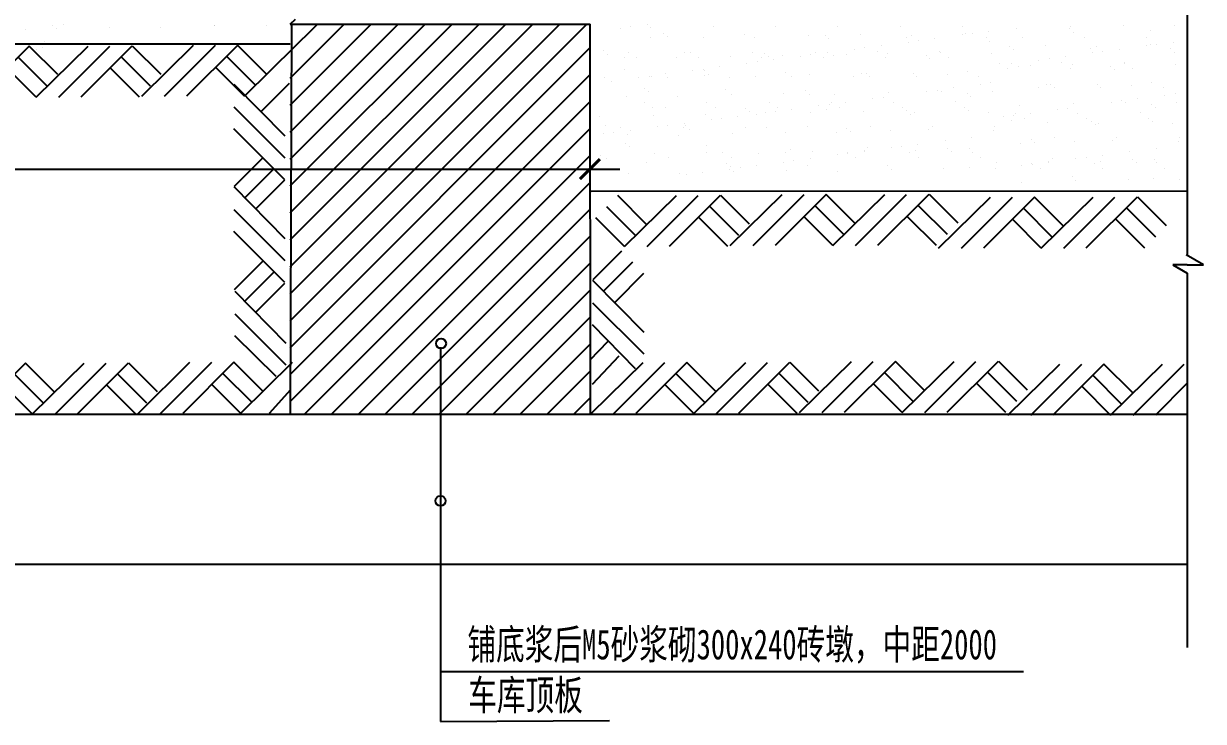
# Model space of a CAD drawing. Extents: x -2485 to 10115, y 1417 to 7253.
# Drawn here: x 4116 to 5296, y 2082 to 2780 of the extents above; entities that cross this region are included whole.
import ezdxf

# ---------------------------------------------------------------- set-up
doc = ezdxf.new("R2010")
doc.units = 0
doc.header["$MEASUREMENT"] = 0
doc.layers.get('0').update_dxf_attribs({"linetype": 'CONTINUOUS'})
doc.layers.get('DEFPOINTS').update_dxf_attribs({"linetype": 'CONTINUOUS'})
for name, color, linetype in [('LEVEL', 2, 'CONTINUOUS'), ('STAIR', 140, 'CONTINUOUS'), ('TEXT', 41, 'CONTINUOUS'), ('TREE', 3, 'CONTINUOUS')]:
    doc.layers.add(name, color=color, linetype=linetype)
doc.styles.add('HZ', font='simplex.shx', dxfattribs={"width": 0.7, "bigfont": 'hztxt.shx'})
doc.styles.add('STYLE1', font='SimSun.ttf', dxfattribs={"width": 0.7})
doc.styles.add('XREF1$0$STYLE3', font='SimSun.ttf', dxfattribs={"width": 0.7})
doc.dimstyles.new('STANDARD-1', dxfattribs={"dimscale": 0, "dimtxt": 450, "dimasz": 300, "dimexe": 300, "dimexo": 300, "dimgap": 200, "dimtad": 1, "dimdec": 0, "dimzin": 0, "dimtxsty": 'HZ', "dimcen": 300, "dimdle": 300, "dimclrd": 40, "dimclre": 40, "dimclrt": 41, "dimazin": 3, "dimtfac": 1, "dimtdec": 0, "dimtofl": 0, "dimtmove": 0, "dimatfit": 3, "dimtvp": 1.5, "dimtolj": 1, "dimtzin": 0})

# ---------------------------------------------------------------- blocks, each defined once
blk = doc.blocks.new('DI')
at = {"layer": 'STAIR'}
for p, q in [((-51.9, -51), (0, 0)), ((-29.2, -51), (21.8, 0)), ((43.9, 0), (-7.2, -51)), ((73.4, -51), (124.4, 0)), ((146.5, 0), (95.4, -51)), ((32.8, -11.1), (61.4, -39.7)), ((72.5, -28.6), (43.9, 0)), ((50.6, -51), (102.6, 0)), ((136.2, -11.1), (164.8, -39.7)), ((175.8, -28.6), (147.2, 0)), ((21.8, -22.1), (50.4, -50.7)), ((125.2, -22.1), (153.8, -50.7))]:
    blk.add_line(p, q, dxfattribs=at)
blk = doc.blocks.new('_ARCHTICK')
at = {"color": 0, "linetype": 'BYBLOCK', "const_width": 0.15}
blk.add_lwpolyline([(-0.5, -0.5), (0.5, 0.5)], dxfattribs=at)
blk = doc.blocks.new('*D41')
at = {"layer": 'DEFPOINTS', "color": 0, "linetype": 'CONTINUOUS'}
for p in [(3182.5, 2658.5), (4682.3, 2658.5), (4682.3, 2634.3)]:
    blk.add_point(p, dxfattribs=at)
at = {"layer": 'TEXT', "color": 40, "linetype": 'CONTINUOUS'}
for p, q in [((3152.5, 2634.3), (4712.3, 2634.3)), ((3182.5, 2628.5), (3182.5, 2604.3)), ((4682.3, 2628.5), (4682.3, 2604.3))]:
    blk.add_line(p, q, dxfattribs=at)
at = {"layer": 'TEXT', "color": 40, "linetype": 'CONTINUOUS', "xscale": 20, "yscale": 20, "zscale": 20, "rotation": 180}
blk.add_blockref('_ARCHTICK', (3182.5, 2634.3), dxfattribs=at)
at = {"layer": 'TEXT', "color": 40, "linetype": 'CONTINUOUS', "xscale": 20, "yscale": 20, "zscale": 20}
blk.add_blockref('_ARCHTICK', (4682.3, 2634.3), dxfattribs=at)
at = {"layer": 'TEXT', "color": 41, "linetype": 'CONTINUOUS', "insert": (3932.4, 2669.3), "char_height": 30, "attachment_point": 5, "style": 'XREF1$0$STYLE3'}
blk.add_mtext('\\A1;1500', dxfattribs=at)

msp = doc.modelspace()

# ---------------------------------------------------------------- linework, layer by layer
at = {"color": 40, "linetype": 'BYBLOCK'}
for p, q in [((4382.5, 2759.3), (3182.5, 2759.3)), ((5279.3, 2612.3), (4683.5, 2612))]:
    msp.add_line(p, q, dxfattribs=at)
at = {"layer": 'LEVEL'}
for p, q in [((4383.9, 2779.5), (4382.5, 2389.3)), ((4382.5, 2779.3), (4682.5, 2779.3)), ((4682.2, 2779.2), (4682.5, 2389.3)), ((2256, 2389.3), (5279.3, 2389.3)), ((2256, 2239.3), (5279.3, 2239.3))]:
    msp.add_line(p, q, dxfattribs=at)
at = {"layer": 'LEVEL', "linetype": 'CONTINUOUS'}
for centre in [(4533.4, 2459.9), (4532.9, 2302.6)]:
    msp.add_circle(centre, 5, dxfattribs=at)
at = {"layer": 'STAIR', "linetype": 'CONTINUOUS'}
for p, q in [((5279.3, 2978), (5279.3, 2548)), ((4384.9, 2779.2), (4384.9, 2779.2)), ((4402.9, 2779.2), (4402.9, 2779.2)), ((4449.1, 2779.2), (4449.1, 2779.2)), ((4491.8, 2779.2), (4491.8, 2779.2)), ((4535.3, 2779.2), (4535.3, 2779.2)), ((4576, 2779.2), (4576, 2779.2)), ((4589.8, 2779.2), (4589.8, 2779.2)), ((4612.9, 2779.2), (4612.9, 2779.2)), ((4626.7, 2779.2), (4626.7, 2779.2)), ((4657, 2779.2), (4657, 2779.2)), ((5295.6, 2538.5), (5278.5, 2548.4)), ((5265, 2538.5), (5279.3, 2530.4)), ((5279.3, 2538.5), (5265, 2538.5)), ((5279.3, 2538.5), (5295.6, 2538.5)), ((5279.3, 2530.4), (5279.3, 2156))]:
    msp.add_line(p, q, dxfattribs=at)
at = {"layer": 'STAIR'}
for p, q in [((4382.5, 2779), (4387.8, 2784.3)), ((4382.5, 2482.7), (4679.2, 2779.3)), ((4382.5, 2509.6), (4652.2, 2779.3)), ((4382.5, 2536.5), (4625.3, 2779.3)), ((4382.5, 2563.5), (4598.3, 2779.3)), ((4382.5, 2590.4), (4571.4, 2779.3)), ((4382.5, 2617.4), (4544.5, 2779.3)), ((4382.5, 2644.3), (4517.5, 2779.3)), ((4382.5, 2671.2), (4490.6, 2779.3)), ((4382.5, 2698.2), (4463.6, 2779.3)), ((4382.5, 2725.1), (4436.7, 2779.3)), ((4382.5, 2752.1), (4409.8, 2779.3)), ((4234.2, 2707.1), (4286.1, 2758.2)), ((4256.9, 2707.1), (4308, 2758.2)), ((4330.1, 2758.2), (4279, 2707.1)), ((4358.6, 2729.6), (4330, 2758.2)), ((4336.8, 2707.1), (4388.7, 2758.2)), ((4382.5, 2455.7), (4682.5, 2755.7)), ((4319, 2747.1), (4347.6, 2718.5)), ((4307.9, 2736.1), (4336.5, 2707.5)), ((4382.5, 2428.8), (4682.5, 2728.8)), ((4354.1, 2692.6), (4381.8, 2720.2)), ((4382.5, 2401.8), (4682.5, 2701.8)), ((4396.9, 2389.3), (4682.5, 2674.9)), ((4423.9, 2389.3), (4682.5, 2648)), ((4450.8, 2389.3), (4682.5, 2621)), ((4738.6, 2579.2), (4710, 2607.8)), ((4716.8, 2556.8), (4768.7, 2607.9)), ((4739.5, 2556.8), (4790.5, 2607.9)), ((4812.6, 2607.9), (4761.5, 2556.8)), ((4841.9, 2579.2), (4813.3, 2607.8)), ((4698.9, 2596.8), (4727.5, 2568.2)), ((4802.3, 2596.8), (4830.9, 2568.2)), ((4477.7, 2389.3), (4682.5, 2594.1)), ((4687.9, 2585.8), (4716.5, 2557.2)), ((4791.3, 2585.8), (4819.9, 2557.2)), ((4504.7, 2389.3), (4682.5, 2567.1)), ((4713.9, 2552.1), (4685.3, 2523.5)), ((4531.6, 2389.3), (4682.5, 2540.2)), ((4724.9, 2541.1), (4696.3, 2512.5)), ((4707.4, 2501.4), (4736, 2530.1)), ((4558.6, 2389.3), (4682.5, 2513.3)), ((4685, 2523.3), (4736, 2471.4)), ((4327.1, 2512.3), (4378.1, 2460.4)), ((4327.1, 2489.6), (4378.2, 2438.5)), ((4685, 2500.6), (4736, 2449.5)), ((4585.5, 2389.3), (4682.5, 2486.3)), ((4727.9, 2434.5), (4685, 2478.5)), ((4368.6, 2427), (4327.1, 2467.5)), ((4612.4, 2389.3), (4682.5, 2459.4)), ((4699.7, 2461.7), (4682.3, 2443.3)), ((4711, 2447.4), (4684.4, 2418.8)), ((4230.5, 2390.1), (4282.4, 2441.2)), ((4253.1, 2390.1), (4304.2, 2441.2)), ((4326.3, 2441.2), (4275.2, 2390.1)), ((4315.2, 2430.1), (4343.8, 2401.5)), ((4354.8, 2412.5), (4326.2, 2441.2)), ((4333, 2390.1), (4384.9, 2441.2)), ((4639.4, 2389.3), (4682.5, 2432.4)), ((5100.2, 2388.4), (5152.1, 2439.4)), ((5122.9, 2388.4), (5173.9, 2439.4)), ((5196, 2439.4), (5145, 2388.4)), ((5224.6, 2410.8), (5196, 2439.4)), ((5202.8, 2388.4), (5254.7, 2439.4)), ((5225.5, 2388.4), (5276.5, 2439.4)), ((4304.1, 2419.1), (4332.7, 2390.5)), ((5184.9, 2428.4), (5213.5, 2399.7)), ((5279.3, 2420.2), (5247.6, 2388.4)), ((4362, 2390.2), (4383.1, 2413.8)), ((5173.9, 2417.3), (5202.5, 2388.7)), ((4666.3, 2389.3), (4682.5, 2405.5))]:
    msp.add_line(p, q, dxfattribs=at)
at = {"layer": 'TEXT', "linetype": 'CONTINUOUS'}
for p, q in [((4533, 2456.4), (4533, 2082.2)), ((4533, 2132.2), (5115.7, 2132)), ((4533, 2082.2), (4701.9, 2083.2))]:
    msp.add_line(p, q, dxfattribs=at)
at = {"layer": 'TREE', "linetype": 'CONTINUOUS'}
for p, q in [((4117.9, 2774.2), (4117.9, 2774.2)), ((4145.1, 2777.8), (4145.1, 2777.8)), ((4149.4, 2775.3), (4149.4, 2775.3)), ((4155.5, 2779.2), (4155.5, 2779.2)), ((4201.7, 2775.9), (4201.7, 2775.9)), ((4252.9, 2775.7), (4252.9, 2775.7)), ((4306.9, 2777.7), (4306.9, 2777.7)), ((4306.9, 2777.6), (4306.9, 2777.6)), ((4359.2, 2778.3), (4359.2, 2778.3)), ((4712.8, 2775.2), (4712.8, 2775.2)), ((4723.2, 2776.6), (4723.2, 2776.6)), ((4739.5, 2778.7), (4739.5, 2778.7)), ((4743.2, 2776.3), (4743.2, 2776.3)), ((4805.5, 2776.4), (4805.5, 2776.4)), ((4867.8, 2776.5), (4867.8, 2776.5)), ((4930.1, 2776.6), (4930.1, 2776.6)), ((4992.3, 2776.7), (4992.3, 2776.7)), ((5054.6, 2776.9), (5054.6, 2776.9)), ((5080.9, 2771.9), (5080.9, 2771.9)), ((5109.1, 2775.3), (5109.1, 2775.3)), ((5161.8, 2774.4), (5161.8, 2774.4)), ((5163.1, 2777.3), (5163.1, 2777.3)), ((5215.5, 2778), (5215.5, 2778)), ((5243, 2772.7), (5243, 2772.7)), ((5266.6, 2777.7), (5266.6, 2777.7)), ((4136.8, 2761.8), (4136.8, 2761.8)), ((4743.1, 2765.4), (4743.1, 2765.4)), ((4756, 2770.3), (4756, 2770.3)), ((4759.7, 2766.9), (4759.7, 2766.9)), ((4795.4, 2766.1), (4795.4, 2766.1)), ((4837.2, 2768.5), (4837.2, 2768.5)), ((4846.6, 2765.8), (4846.6, 2765.8)), ((4900.6, 2767.8), (4900.6, 2767.8)), ((4917.3, 2767.8), (4917.3, 2767.8)), ((4921, 2764.4), (4921, 2764.4)), ((4952.9, 2768.5), (4952.9, 2768.5)), ((4998.5, 2766.1), (4998.5, 2766.1)), ((5000.4, 2761.3), (5000.4, 2761.3)), ((5004.1, 2768.2), (5004.1, 2768.2)), ((5010.8, 2762.7), (5010.8, 2762.7)), ((5027.1, 2764.8), (5027.1, 2764.8)), ((5054.3, 2768.4), (5054.3, 2768.4)), ((5058.1, 2770.2), (5058.1, 2770.2)), ((5064.7, 2769.8), (5064.7, 2769.8)), ((5078.5, 2765.4), (5078.5, 2765.4)), ((5082.2, 2762), (5082.2, 2762)), ((5114.4, 2765.7), (5114.4, 2765.7)), ((5165.5, 2771), (5165.5, 2771)), ((5176.7, 2765.8), (5176.7, 2765.8)), ((5239, 2765.9), (5239, 2765.9)), ((5265.3, 2761), (5265.3, 2761)), ((4120.5, 2759.6), (4120.5, 2759.6)), ((4128.6, 2754), (4128.6, 2754)), ((4134.5, 2755.4), (4134.5, 2755.4)), ((4695.9, 2752.7), (4695.9, 2752.7)), ((4699.6, 2749.3), (4699.6, 2749.3)), ((4720.6, 2750.9), (4720.6, 2750.9)), ((4777.1, 2751), (4777.1, 2751)), ((4782.8, 2751), (4782.8, 2751)), ((4845.1, 2751.2), (4845.1, 2751.2)), ((4857.1, 2750.3), (4857.1, 2750.3)), ((4903.2, 2748.5), (4903.2, 2748.5)), ((4907.4, 2751.3), (4907.4, 2751.3)), ((4919.4, 2750.7), (4919.4, 2750.7)), ((4938.4, 2748.5), (4938.4, 2748.5)), ((4946.6, 2754.2), (4946.6, 2754.2)), ((4957, 2755.6), (4957, 2755.6)), ((4969.7, 2751.4), (4969.7, 2751.4)), ((4973.3, 2757.7), (4973.3, 2757.7)), ((4980, 2749.7), (4980, 2749.7)), ((5032, 2751.5), (5032, 2751.5)), ((5032.3, 2750.4), (5032.3, 2750.4)), ((5083.5, 2750.1), (5083.5, 2750.1)), ((5101.7, 2756.9), (5101.7, 2756.9)), ((5105.3, 2753.5), (5105.3, 2753.5)), ((5137.3, 2757.5), (5137.3, 2757.5)), ((5182.9, 2755.1), (5182.9, 2755.1)), ((5184.8, 2750.4), (5184.8, 2750.4)), ((5188.5, 2757.3), (5188.5, 2757.3)), ((5195.2, 2751.7), (5195.2, 2751.7)), ((5211.5, 2753.9), (5211.5, 2753.9)), ((5238.7, 2757.5), (5238.7, 2757.5)), ((5242.5, 2759.2), (5242.5, 2759.2)), ((5249.1, 2758.8), (5249.1, 2758.8)), ((5262.9, 2754.4), (5262.9, 2754.4)), ((5266.6, 2751), (5266.6, 2751)), ((4717.3, 2745.6), (4717.3, 2745.6)), ((4729, 2745.6), (4729, 2745.6)), ((4768.4, 2745.4), (4768.4, 2745.4)), ((4791.3, 2745.7), (4791.3, 2745.7)), ((4811.8, 2736.5), (4811.8, 2736.5)), ((4822.5, 2747.3), (4822.5, 2747.3)), ((4838.9, 2740.1), (4838.9, 2740.1)), ((4849.3, 2741.4), (4849.3, 2741.4)), ((4853.6, 2745.8), (4853.6, 2745.8)), ((4860.8, 2746.9), (4860.8, 2746.9)), ((4865.6, 2743.6), (4865.6, 2743.6)), ((4874.8, 2748), (4874.8, 2748)), ((4892.8, 2747.1), (4892.8, 2747.1)), ((4915.8, 2745.9), (4915.8, 2745.9)), ((4926, 2747.8), (4926, 2747.8)), ((4978.1, 2746), (4978.1, 2746)), ((5018.4, 2747.8), (5018.4, 2747.8)), ((5022.1, 2744.4), (5022.1, 2744.4)), ((5040.4, 2746.1), (5040.4, 2746.1)), ((5091.8, 2740.3), (5091.8, 2740.3)), ((5103.8, 2739.7), (5103.8, 2739.7)), ((5110.4, 2736.8), (5110.4, 2736.8)), ((5122.7, 2737.6), (5122.7, 2737.6)), ((5131, 2743.3), (5131, 2743.3)), ((5141.4, 2744.7), (5141.4, 2744.7)), ((5154.1, 2740.4), (5154.1, 2740.4)), ((5157.7, 2746.8), (5157.7, 2746.8)), ((5164.4, 2738.8), (5164.4, 2738.8)), ((5202.8, 2736.9), (5202.8, 2736.9)), ((5216.4, 2740.5), (5216.4, 2740.5)), ((5216.7, 2739.4), (5216.7, 2739.4)), ((5267.9, 2739.2), (5267.9, 2739.2)), ((4697.1, 2726.1), (4697.1, 2726.1)), ((4717, 2733.4), (4717, 2733.4)), ((4731.3, 2725.9), (4731.3, 2725.9)), ((4741.7, 2727.3), (4741.7, 2727.3)), ((4744.3, 2726.9), (4744.3, 2726.9)), ((4757.9, 2729.4), (4757.9, 2729.4)), ((4759.4, 2726.2), (4759.4, 2726.2)), ((4785.1, 2733), (4785.1, 2733)), ((4795.5, 2734.3), (4795.5, 2734.3)), ((4796.7, 2727.6), (4796.7, 2727.6)), ((4797, 2732.7), (4797, 2732.7)), ((4800.7, 2729.3), (4800.7, 2729.3)), ((4821.6, 2726.3), (4821.6, 2726.3)), ((4847.8, 2727.3), (4847.8, 2727.3)), ((4878.2, 2730.9), (4878.2, 2730.9)), ((4883.9, 2726.4), (4883.9, 2726.4)), ((4901.8, 2729.3), (4901.8, 2729.3)), ((4946.2, 2726.5), (4946.2, 2726.5)), ((4954.2, 2729.9), (4954.2, 2729.9)), ((4958.3, 2730.3), (4958.3, 2730.3)), ((4961.9, 2726.9), (4961.9, 2726.9)), ((5005.4, 2729.7), (5005.4, 2729.7)), ((5008.5, 2726.7), (5008.5, 2726.7)), ((5039.5, 2728.5), (5039.5, 2728.5)), ((5059.4, 2731.6), (5059.4, 2731.6)), ((5070.8, 2726.8), (5070.8, 2726.8)), ((5100.2, 2734.9), (5100.2, 2734.9)), ((5162.5, 2735.1), (5162.5, 2735.1)), ((5206.5, 2733.5), (5206.5, 2733.5)), ((5224.8, 2735.2), (5224.8, 2735.2)), ((4704.1, 2722.3), (4704.1, 2722.3)), ((4736.9, 2715.2), (4736.9, 2715.2)), ((4818.1, 2713.4), (4818.1, 2713.4)), ((5029.3, 2713.3), (5029.3, 2713.3)), ((5045.5, 2715.5), (5045.5, 2715.5)), ((5072.7, 2719.1), (5072.7, 2719.1)), ((5083.1, 2720.4), (5083.1, 2720.4)), ((5130.6, 2715.6), (5130.6, 2715.6)), ((5138.6, 2719), (5138.6, 2719)), ((5142.6, 2719.3), (5142.6, 2719.3)), ((5146.3, 2715.9), (5146.3, 2715.9)), ((5189.8, 2718.7), (5189.8, 2718.7)), ((5192.9, 2715.7), (5192.9, 2715.7)), ((5223.9, 2717.5), (5223.9, 2717.5)), ((5243.8, 2720.7), (5243.8, 2720.7)), ((5255.2, 2715.8), (5255.2, 2715.8)), ((4718.5, 2707.1), (4718.5, 2707.1)), ((4740.6, 2711.8), (4740.6, 2711.8)), ((4769.7, 2706.9), (4769.7, 2706.9)), ((4823.7, 2708.8), (4823.7, 2708.8)), ((4876.1, 2709.5), (4876.1, 2709.5)), ((4898.1, 2712.7), (4898.1, 2712.7)), ((4901.8, 2709.3), (4901.8, 2709.3)), ((4923.6, 2701.2), (4923.6, 2701.2)), ((4927.2, 2709.2), (4927.2, 2709.2)), ((4937.9, 2701.3), (4937.9, 2701.3)), ((4965, 2704.9), (4965, 2704.9)), ((4975.4, 2706.2), (4975.4, 2706.2)), ((4981.2, 2711.2), (4981.2, 2711.2)), ((4985.8, 2701.3), (4985.8, 2701.3)), ((5018.9, 2712), (5018.9, 2712)), ((5033.6, 2711.8), (5033.6, 2711.8)), ((5048.1, 2701.4), (5048.1, 2701.4)), ((5059.4, 2710.3), (5059.4, 2710.3)), ((5063.1, 2706.9), (5063.1, 2706.9)), ((5084.8, 2711.6), (5084.8, 2711.6)), ((5213.7, 2702.4), (5213.7, 2702.4)), ((5229.9, 2704.5), (5229.9, 2704.5)), ((5257.1, 2708.1), (5257.1, 2708.1)), ((5267.5, 2709.5), (5267.5, 2709.5)), ((4736.7, 2700.8), (4736.7, 2700.8)), ((4745.2, 2695.5), (4745.2, 2695.5)), ((4758, 2695.8), (4758, 2695.8)), ((4799, 2701), (4799, 2701)), ((4807.4, 2695.6), (4807.4, 2695.6)), ((4838, 2695.2), (4838, 2695.2)), ((4841.7, 2691.8), (4841.7, 2691.8)), ((4857.4, 2690.7), (4857.4, 2690.7)), ((4861.3, 2701.1), (4861.3, 2701.1)), ((4867.8, 2692.1), (4867.8, 2692.1)), ((4869.7, 2695.7), (4869.7, 2695.7)), ((4884, 2694.2), (4884, 2694.2)), ((4903.1, 2690.7), (4903.1, 2690.7)), ((4911.2, 2697.8), (4911.2, 2697.8)), ((4919.2, 2693.4), (4919.2, 2693.4)), ((4921.6, 2699.2), (4921.6, 2699.2)), ((4932, 2695.8), (4932, 2695.8)), ((4955.5, 2691.4), (4955.5, 2691.4)), ((4994.3, 2695.9), (4994.3, 2695.9)), ((4999.2, 2692.7), (4999.2, 2692.7)), ((5002.9, 2689.3), (5002.9, 2689.3)), ((5006.6, 2691.1), (5006.6, 2691.1)), ((5056.6, 2696), (5056.6, 2696)), ((5060.6, 2693.1), (5060.6, 2693.1)), ((5080.5, 2690.9), (5080.5, 2690.9)), ((5108, 2690.2), (5108, 2690.2)), ((5111.6, 2698.3), (5111.6, 2698.3)), ((5122.3, 2690.3), (5122.3, 2690.3)), ((5149.4, 2693.9), (5149.4, 2693.9)), ((5159.8, 2695.3), (5159.8, 2695.3)), ((5165.6, 2700.2), (5165.6, 2700.2)), ((5170.2, 2690.3), (5170.2, 2690.3)), ((5203.3, 2701), (5203.3, 2701)), ((5218, 2700.9), (5218, 2700.9)), ((5232.5, 2690.5), (5232.5, 2690.5)), ((5243.8, 2699.3), (5243.8, 2699.3)), ((5247.4, 2695.9), (5247.4, 2695.9)), ((5269.1, 2700.6), (5269.1, 2700.6)), ((4691.6, 2686.4), (4691.6, 2686.4)), ((4697.9, 2678.3), (4697.9, 2678.3)), ((4745.6, 2688.3), (4745.6, 2688.3)), ((4760.1, 2677.9), (4760.1, 2677.9)), ((4776.4, 2680), (4776.4, 2680)), ((4777.9, 2677.6), (4777.9, 2677.6)), ((4797.9, 2689), (4797.9, 2689)), ((4803.5, 2683.6), (4803.5, 2683.6)), ((4813.9, 2685), (4813.9, 2685)), ((4830.2, 2687.1), (4830.2, 2687.1)), ((4849.1, 2688.8), (4849.1, 2688.8)), ((5095.6, 2686.8), (5095.6, 2686.8)), ((5103.6, 2682.4), (5103.6, 2682.4)), ((5106, 2688.2), (5106, 2688.2)), ((5116.4, 2684.9), (5116.4, 2684.9)), ((5139.8, 2680.4), (5139.8, 2680.4)), ((5178.7, 2685), (5178.7, 2685)), ((5183.6, 2681.7), (5183.6, 2681.7)), ((5187.3, 2678.4), (5187.3, 2678.4)), ((5191, 2680.2), (5191, 2680.2)), ((5241, 2685.1), (5241, 2685.1)), ((5245, 2682.1), (5245, 2682.1)), ((5264.8, 2680), (5264.8, 2680)), ((4695.9, 2669.4), (4695.9, 2669.4)), ((4706.3, 2670.8), (4706.3, 2670.8)), ((4713.2, 2676), (4713.2, 2676)), ((4719.8, 2668.6), (4719.8, 2668.6)), ((4722.5, 2672.9), (4722.5, 2672.9)), ((4749.7, 2676.5), (4749.7, 2676.5)), ((4771, 2668.3), (4771, 2668.3)), ((4775.5, 2676.1), (4775.5, 2676.1)), ((4781.6, 2674.2), (4781.6, 2674.2)), ((4825, 2670.3), (4825, 2670.3)), ((4837.8, 2676.2), (4837.8, 2676.2)), ((4859.1, 2675.8), (4859.1, 2675.8)), ((4877.3, 2670.9), (4877.3, 2670.9)), ((4900.1, 2676.4), (4900.1, 2676.4)), ((4928.5, 2670.7), (4928.5, 2670.7)), ((4939.1, 2675.1), (4939.1, 2675.1)), ((4942.8, 2671.8), (4942.8, 2671.8)), ((4962.4, 2676.5), (4962.4, 2676.5)), ((4982.5, 2672.6), (4982.5, 2672.6)), ((5020.3, 2673.4), (5020.3, 2673.4)), ((5024.6, 2676.6), (5024.6, 2676.6)), ((5064, 2666.1), (5064, 2666.1)), ((5086, 2673.1), (5086, 2673.1)), ((5086.9, 2676.7), (5086.9, 2676.7)), ((5271.3, 2665.7), (5271.3, 2665.7)), ((4717.8, 2660), (4717.8, 2660)), ((4721.5, 2656.7), (4721.5, 2656.7)), ((4799, 2658.3), (4799, 2658.3)), ((4882.7, 2654.2), (4882.7, 2654.2)), ((4960.2, 2655.8), (4960.2, 2655.8)), ((4983.5, 2655.5), (4983.5, 2655.5)), ((4993.9, 2656.9), (4993.9, 2656.9)), ((5010.1, 2659), (5010.1, 2659)), ((5037.3, 2662.6), (5037.3, 2662.6)), ((5040.2, 2655.1), (5040.2, 2655.1)), ((5061.9, 2654.5), (5061.9, 2654.5)), ((5112.9, 2659.7), (5112.9, 2659.7)), ((5123.5, 2664.2), (5123.5, 2664.2)), ((5127.2, 2660.8), (5127.2, 2660.8)), ((5146.8, 2665.5), (5146.8, 2665.5)), ((5166.9, 2661.7), (5166.9, 2661.7)), ((5204.7, 2662.4), (5204.7, 2662.4)), ((5209, 2665.6), (5209, 2665.6)), ((5248.4, 2655.2), (5248.4, 2655.2)), ((5270.4, 2662.1), (5270.4, 2662.1)), ((4692.8, 2647.9), (4692.8, 2647.9)), ((4699, 2645.3), (4699, 2645.3)), ((4746.8, 2649.8), (4746.8, 2649.8)), ((4761.3, 2645.4), (4761.3, 2645.4)), ((4799.2, 2650.5), (4799.2, 2650.5)), ((4815.2, 2650.9), (4815.2, 2650.9)), ((4823.6, 2645.5), (4823.6, 2645.5)), ((4850.4, 2650.2), (4850.4, 2650.2)), ((4877.4, 2651), (4877.4, 2651)), ((4886.2, 2642.7), (4886.2, 2642.7)), ((4902.5, 2644.9), (4902.5, 2644.9)), ((4904.4, 2652.2), (4904.4, 2652.2)), ((4929.6, 2648.4), (4929.6, 2648.4)), ((4939.7, 2651.1), (4939.7, 2651.1)), ((4940, 2649.8), (4940, 2649.8)), ((4948.2, 2645.7), (4948.2, 2645.7)), ((4956.3, 2651.9), (4956.3, 2651.9)), ((4956.7, 2652.8), (4956.7, 2652.8)), ((5002, 2651.2), (5002, 2651.2)), ((5007.9, 2652.6), (5007.9, 2652.6)), ((5010.4, 2645.8), (5010.4, 2645.8)), ((5043.9, 2651.8), (5043.9, 2651.8)), ((5064.3, 2651.3), (5064.3, 2651.3)), ((5072.7, 2646), (5072.7, 2646)), ((5144.6, 2644.9), (5144.6, 2644.9)), ((5167.9, 2644.6), (5167.9, 2644.6)), ((5178.3, 2645.9), (5178.3, 2645.9)), ((5194.5, 2648.1), (5194.5, 2648.1)), ((5221.7, 2651.7), (5221.7, 2651.7)), ((5224.6, 2644.2), (5224.6, 2644.2)), ((5246.3, 2643.6), (5246.3, 2643.6)), ((4738.9, 2640.7), (4738.9, 2640.7)), ((4794.8, 2630.7), (4794.8, 2630.7)), ((4818.9, 2640), (4818.9, 2640)), ((4822, 2634.3), (4822, 2634.3)), ((4822.6, 2636.7), (4822.6, 2636.7)), ((4826.2, 2631.7), (4826.2, 2631.7)), ((4832.4, 2635.6), (4832.4, 2635.6)), ((4848.6, 2637.8), (4848.6, 2637.8)), ((4875.8, 2641.3), (4875.8, 2641.3)), ((4878.6, 2632.4), (4878.6, 2632.4)), ((4900.1, 2638.3), (4900.1, 2638.3)), ((4929.7, 2632.1), (4929.7, 2632.1)), ((4980.1, 2637.6), (4980.1, 2637.6)), ((4983.8, 2634.2), (4983.8, 2634.2)), ((4983.8, 2634.1), (4983.8, 2634.1)), ((5036.1, 2634.8), (5036.1, 2634.8)), ((5061.3, 2635.8), (5061.3, 2635.8)), ((5087.3, 2634.5), (5087.3, 2634.5)), ((5088.8, 2641.2), (5088.8, 2641.2)), ((5114, 2637.5), (5114, 2637.5)), ((5124.1, 2640.2), (5124.1, 2640.2)), ((5124.4, 2638.9), (5124.4, 2638.9)), ((5132.5, 2634.8), (5132.5, 2634.8)), ((5140.7, 2641), (5140.7, 2641)), ((5141.1, 2641.9), (5141.1, 2641.9)), ((5186.4, 2640.3), (5186.4, 2640.3)), ((5192.3, 2641.7), (5192.3, 2641.7)), ((5194.8, 2634.9), (5194.8, 2634.9)), ((5228.3, 2640.8), (5228.3, 2640.8)), ((5248.7, 2640.4), (5248.7, 2640.4)), ((5257.1, 2635), (5257.1, 2635)), ((4721.1, 2630), (4721.1, 2630)), ((4772.2, 2629.8), (4772.2, 2629.8)), ((4778.5, 2628.5), (4778.5, 2628.5)), ((5114.1, 2621.2), (5114.1, 2621.2)), ((5164.5, 2626.6), (5164.5, 2626.6)), ((5168.2, 2623.3), (5168.2, 2623.3)), ((5168.2, 2623.1), (5168.2, 2623.1)), ((5220.5, 2623.8), (5220.5, 2623.8)), ((5245.7, 2624.9), (5245.7, 2624.9)), ((5271.7, 2623.6), (5271.7, 2623.6))]:
    msp.add_line(p, q, dxfattribs=at)

# ---------------------------------------------------------------- block references
at = {"layer": 'STAIR'}
for p in [(4077.9, 2757.3), (4874.5, 2608.8), (5082.8, 2606.3), (4943.8, 2441.9), (4074.1, 2440.3), (4735.4, 2441)]:
    msp.add_blockref('DI', p, dxfattribs=at)
at = {"layer": 'STAIR', "rotation": 270}
msp.add_blockref('DI', (4377.2, 2667.4), dxfattribs=at)

# ---------------------------------------------------------------- texts
at = {"layer": 'TEXT', "linetype": 'CONTINUOUS', "style": 'STYLE1', "width": 0.7}
for s, p in [('铺底浆后M5砂浆砌300x240砖墩，中距2000', (4559.8, 2144.2)), ('车库顶板', (4560.6, 2093.5))]:
    msp.add_text(s, height=30, dxfattribs=at).set_placement(p)

# ---------------------------------------------------------------- dimensions: what is measured, and where the dimension line sits
at = {"layer": 'TEXT', "linetype": 'CONTINUOUS'}
dim = msp.add_linear_dim(base=(4682.3, 2634.3), p1=(3182.5, 2658.5), p2=(4682.3, 2658.5), dimstyle='STANDARD-1', override={"dimscale": 1, "dimtxt": 30, "dimasz": 20, "dimexe": 30, "dimexo": 30, "dimgap": 20, "dimtxsty": 'XREF1$0$STYLE3', "dimblk1": 'ARCHTICK', "dimblk2": 'ARCHTICK', "dimsah": 1, "dimcen": 30, "dimdle": 30}, dxfattribs=at)
dim.commit()
dim.dimension.update_dxf_attribs({"geometry": '*D41', "text_midpoint": (3932.4, 2669.3)})

doc.saveas('drawing.dxf')
